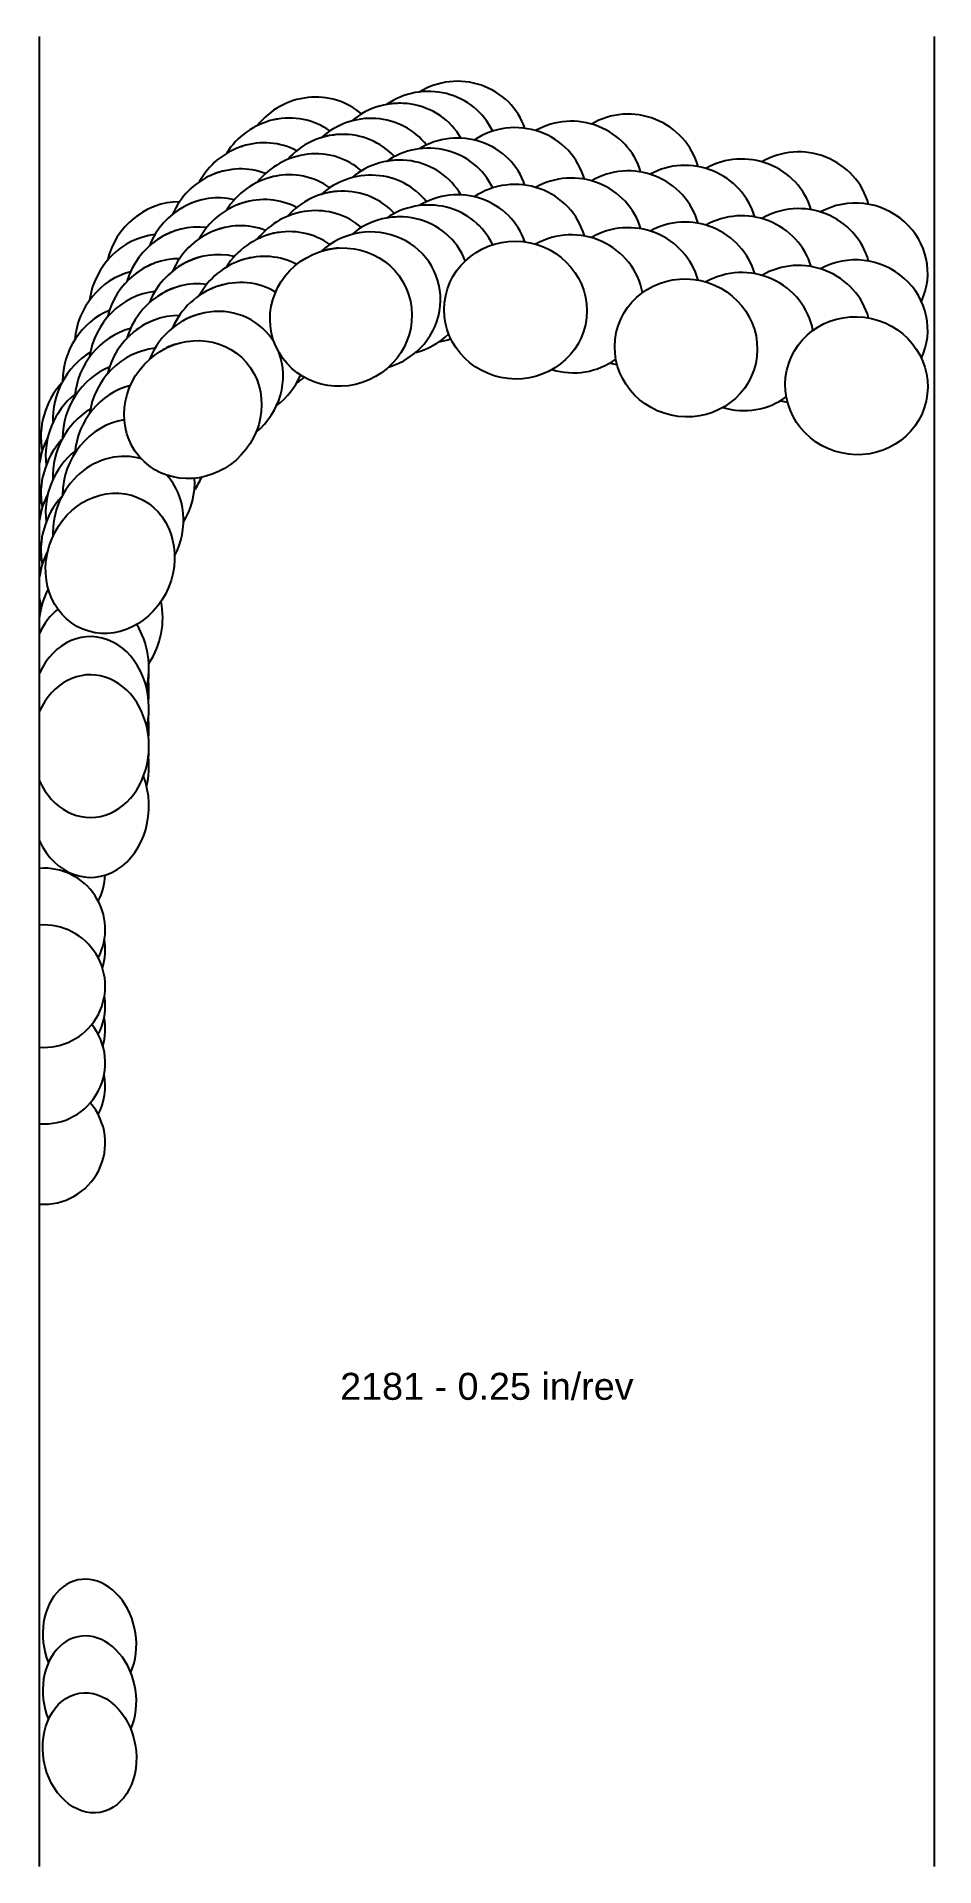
# Model space of a CAD drawing. Header units: inches. Extents: x -3.95 to 0, y -6.95 to 1.1.
import ezdxf
from ezdxf.enums import TextEntityAlignment as Align

# ---------------------------------------------------------------- set-up
doc = ezdxf.new("R2010")
doc.units = ezdxf.units.IN
doc.header["$MEASUREMENT"] = 0
for name, color, linetype, true_color in [('Blade_1', 30, 'Continuous', 0xff7f00), ('Blade_2', 7, 'Continuous', 0xcccc00), ('Blade_3', 7, 'Continuous', 0x00cc00), ('Blade_4', 7, 'Continuous', 0x00cccc), ('Blade_5', 7, 'Continuous', 0x0066cc), ('Blade_6', 190, 'Continuous', 0x7f00ff)]:
    doc.layers.add(name, color=color, linetype=linetype, true_color=true_color)
doc.layers.add('Gage_Line', color=7, linetype='Continuous')
doc.styles.get("Standard").update_dxf_attribs({"font": 'arial.ttf'})

msp = doc.modelspace()

# ---------------------------------------------------------------- linework, layer by layer
at = {"layer": 'Blade_1'}
for centre, major_axis, ratio, start_param, end_param in [((-2.6108, 0.3667), (0.2866, 0.1283), 0.964124, 6.594282, 8.298995), ((-2.6225, 0.4278), (0.2514, 0.0869), 0.904617, 1.26036, 1.558671), ((-1.8428, 0.3976), (0.3122, -0.0334), 0.965735, 6.648306, 8.572729), ((-1.0927, 0.2312), (0.3066, -0.068), 0.965926, 6.764146, 8.593205), ((-2.6108, 0.1167), (0.2866, 0.1283), 0.964124, 6.594282, 8.298995), ((-2.6225, 0.1778), (0.2514, 0.0869), 0.904617, 1.26036, 1.558671), ((-1.8428, 0.1476), (0.3122, -0.0334), 0.965735, 6.648306, 8.572729), ((-0.3426, 0.0649), (0.3066, -0.068), 0.965926, 6.070057, 8.592778), ((-3.2624, -0.0403), (0.2148, 0.229), 0.929694, 6.870818, 8.357685), ((-3.2973, 0.0145), (0.1959, 0.18), 0.853599, 1.068977, 1.387635), ((-1.0927, -0.0188), (0.3066, -0.068), 0.965926, 6.764146, 8.593205), ((-2.6225, -0.0722), (0.2514, 0.0869), 0.904617, 1.26036, 1.558671), ((-0.3426, -0.1851), (0.3066, -0.068), 0.965926, 6.070057, 8.592778), ((-3.2624, -0.2903), (0.2148, 0.229), 0.929694, 6.870818, 8.357685), ((-3.2973, -0.2355), (0.1959, 0.18), 0.853599, 1.068977, 1.387635), ((-3.2973, -0.4855), (0.1959, 0.18), 0.853599, 1.068977, 1.387635), ((-3.6265, -0.7168), (0.1203, 0.2901), 0.885912, 7.295757, 8.427074), ((-3.6265, -0.9668), (0.1203, 0.2901), 0.885912, 7.295757, 8.427074), ((-3.713, -2.0218), (0, 0.314), 0.819152, 2.080742, 7.344037), ((-3.713, -1.7718), (0, 0.314), 0.819152, 4.581273, 4.860597), ((-3.9175, -2.8288), (0, 0.2695), 1, 4.230085, 6.357421), ((-3.9175, -2.5788), (0, 0.2695), 1, 4.230085, 4.671989), ((-3.9175, -3.0788), (0, 0.2695), 1, 3.067357, 6.357421), ((-3.9175, -2.9159), (0, 0.2695), 1, 4.405494, 4.874824), ((-3.9175, -3.1659), (0, 0.2695), 1, 4.230085, 4.874824), ((-3.9175, -3.2691), (0, 0.2695), 1, 4.436432, 4.904931), ((-3.9175, -3.4159), (0, 0.2695), 1, 3.067357, 5.388217), ((-3.9175, -3.5191), (0, 0.2695), 1, 4.230085, 4.904931), ((-3.9175, -3.7691), (0, 0.2695), 1, 3.067357, 5.426805), ((-3.7169, -5.9539), (-0.0462, 0.262), 0.766045, 3.991316, 8.12258), ((-3.7169, -6.2039), (-0.0462, 0.262), 0.766045, 3.991316, 8.12258)]:
    msp.add_ellipse(centre, major_axis=major_axis, ratio=ratio, start_param=start_param, end_param=end_param, dxfattribs=at)
for centre, major_axis, ratio in [((-2.6108, -0.1333), (0.2866, 0.1283), 0.964124), ((-1.8428, -0.1024), (0.3122, -0.0334), 0.965735), ((-1.0927, -0.2688), (0.3066, -0.068), 0.965926), ((-0.3426, -0.4351), (0.3066, -0.068), 0.965926), ((-3.2624, -0.5403), (0.2148, 0.229), 0.929694), ((-3.6265, -1.2168), (0.1203, 0.2901), 0.885912), ((-3.7169, -6.4539), (-0.0462, 0.262), 0.766045)]:
    msp.add_ellipse(centre, major_axis=major_axis, ratio=ratio, dxfattribs=at)
at = {"layer": 'Blade_2'}
for centre, major_axis, ratio, start_param, end_param in [((-2.4856, 0.4377), (0.2965, 0.1034), 0.964466, 6.599018, 8.27604), ((-2.4856, 0.1877), (0.2965, 0.1034), 0.964466, 6.599018, 8.27604), ((-3.1698, 0.0884), (0.2289, 0.215), 0.936131, 6.834012, 8.328342), ((-3.201, 0.1449), (0.2073, 0.1667), 0.862743, 1.097051, 1.388304), ((-2.4856, -0.0623), (0.2965, 0.1034), 0.964466, 4.662221, 8.27604), ((-3.1698, -0.1616), (0.2289, 0.215), 0.936131, 6.834012, 8.328342), ((-3.201, -0.1051), (0.2073, 0.1667), 0.862743, 1.097051, 1.388304), ((-3.1698, -0.4116), (0.2289, 0.215), 0.936131, 6.069547, 8.328342), ((-3.201, -0.3551), (0.2073, 0.1667), 0.862743, 1.097051, 1.388304), ((-3.591, -0.554), (0.137, 0.2825), 0.893805, 7.220742, 8.404634), ((-3.1698, -0.4116), (0.2289, 0.215), 0.936131, 4.643932, 5.915184), ((-3.591, -0.804), (0.137, 0.2825), 0.893805, 7.220742, 8.404634), ((-3.591, -1.054), (0.137, 0.2825), 0.893805, 6.416882, 8.404634), ((-3.591, -1.054), (0.137, 0.2825), 0.893805, 4.681482, 5.940379), ((-3.713, -1.3539), (0, 0.314), 0.819152, 7.33921, 7.344037), ((-3.713, -1.6039), (0, 0.314), 0.819152, 7.33921, 7.344037), ((-3.713, -1.8539), (0, 0.314), 0.819152, 4.441749, 7.344037)]:
    msp.add_ellipse(centre, major_axis=major_axis, ratio=ratio, start_param=start_param, end_param=end_param, dxfattribs=at)
at = {"layer": 'Blade_3'}
for centre, major_axis, ratio, start_param, end_param in [((-2.358, 0.5046), (0.3044, 0.0772), 0.964789, 6.542863, 8.329103), ((-2.3619, 0.5666), (0.2618, 0.0469), 0.905241, 1.357088, 1.593835), ((-1.5928, 0.4254), (0.3075, -0.0636), 0.965919, 6.761621, 8.591987), ((-2.358, 0.2546), (0.3044, 0.0772), 0.964789, 6.542863, 8.329103), ((-0.8427, 0.2591), (0.3066, -0.068), 0.965926, 6.776617, 8.607953), ((-3.0699, 0.2157), (0.2422, 0.1999), 0.942298, 6.765801, 8.355778), ((-3.0973, 0.2737), (0.218, 0.1524), 0.871641, 1.126461, 1.389548), ((-2.3619, 0.3166), (0.2618, 0.0469), 0.905241, 1.357088, 1.593835), ((-1.5928, 0.1754), (0.3075, -0.0636), 0.965919, 6.761621, 8.591987), ((-2.358, 0.0046), (0.3044, 0.0772), 0.964789, 6.395957, 8.329103), ((-0.8427, 0.0091), (0.3066, -0.068), 0.965926, 6.776617, 8.607953), ((-3.0699, -0.0343), (0.2422, 0.1999), 0.942298, 6.765801, 8.355778), ((-3.0973, 0.0237), (0.218, 0.1524), 0.871641, 1.126461, 1.389548), ((-2.3619, 0.0666), (0.2618, 0.0469), 0.905241, 1.357088, 1.593835), ((-1.5928, -0.0746), (0.3075, -0.0636), 0.965919, 6.656511, 8.591987), ((-3.0699, -0.2843), (0.2422, 0.1999), 0.942298, 6.600658, 8.355778), ((-3.0973, -0.2263), (0.218, 0.1524), 0.871641, 1.126461, 1.389548), ((-0.8427, -0.2409), (0.3066, -0.068), 0.965926, 6.670857, 8.607953), ((-3.5449, -0.3879), (0.1534, 0.274), 0.901458, 7.136635, 8.413987), ((-2.358, 0.0046), (0.3044, 0.0772), 0.964789, 4.717365, 5.256258), ((-1.5928, -0.0746), (0.3075, -0.0636), 0.965919, 4.619468, 5.56637), ((-3.5449, -0.6379), (0.1534, 0.274), 0.901458, 7.136635, 8.413987), ((-3.0699, -0.2843), (0.2422, 0.1999), 0.942298, 4.662293, 5.213269), ((-0.8427, -0.2409), (0.3066, -0.068), 0.965926, 4.638808, 5.580362), ((-3.5449, -0.8879), (0.1534, 0.274), 0.901458, 6.904964, 8.413987), ((-3.5449, -0.8879), (0.1534, 0.274), 0.901458, 4.675068, 5.327886), ((-3.713, -1.1791), (0, 0.314), 0.819152, 7.342882, 7.344037), ((-3.713, -1.4291), (0, 0.314), 0.819152, 7.342882, 7.344037), ((-3.713, -1.6791), (0, 0.314), 0.819152, 6.875104, 7.344037), ((-3.713, -1.6791), (0, 0.314), 0.819152, 4.430255, 5.372405)]:
    msp.add_ellipse(centre, major_axis=major_axis, ratio=ratio, start_param=start_param, end_param=end_param, dxfattribs=at)
at = {"layer": 'Blade_4'}
for centre, major_axis, ratio, start_param, end_param in [((-2.2289, 0.5571), (0.31, 0.05), 0.965086, 6.555343, 8.316618), ((-2.9631, 0.3307), (0.2546, 0.1838), 0.948177, 6.719033, 8.325941), ((-2.9866, 0.3898), (0.2278, 0.1374), 0.880274, 1.156337, 1.391165), ((-2.2289, 0.3071), (0.31, 0.05), 0.965086, 6.555343, 8.316618), ((-2.9631, 0.0807), (0.2546, 0.1838), 0.948177, 6.719033, 8.325941), ((-2.9866, 0.1398), (0.2278, 0.1374), 0.880274, 1.156337, 1.391165), ((-2.2289, 0.0571), (0.31, 0.05), 0.965086, 6.555343, 8.316618), ((-2.9631, -0.1693), (0.2546, 0.1838), 0.948177, 6.719033, 8.325941), ((-2.9866, -0.1102), (0.2278, 0.1374), 0.880274, 1.156337, 1.391165), ((-3.4885, -0.2297), (0.1695, 0.2643), 0.908885, 7.063724, 8.390772), ((-3.4885, -0.4797), (0.1695, 0.2643), 0.908885, 7.063724, 8.390772), ((-2.2289, 0.0571), (0.31, 0.05), 0.965086, 4.716332, 4.888076), ((-2.9631, -0.1693), (0.2546, 0.1838), 0.948177, 4.650276, 4.778114), ((-3.4885, -0.7297), (0.1695, 0.2643), 0.908885, 7.063724, 8.390772), ((-3.4885, -0.7297), (0.1695, 0.2643), 0.908885, 4.668171, 4.87835), ((-3.6675, -0.9771), (0.0689, 0.3063), 0.860911, 7.851773, 7.971371), ((-3.6675, -1.2271), (0.0689, 0.3063), 0.860911, 7.851773, 7.971371), ((-3.6675, -1.4771), (0.0689, 0.3063), 0.860911, 7.551124, 7.971371), ((-3.6675, -1.4771), (0.0689, 0.3063), 0.860911, 4.283457, 5.204198), ((-3.713, -1.7858), (0, 0.314), 0.819152, 4.60373, 4.734686), ((-3.713, -2.0358), (0, 0.314), 0.819152, 4.592419, 4.734686), ((-3.713, -2.2858), (0, 0.314), 0.819152, 2.080742, 5.146258)]:
    msp.add_ellipse(centre, major_axis=major_axis, ratio=ratio, start_param=start_param, end_param=end_param, dxfattribs=at)
at = {"layer": 'Blade_5'}
for centre, major_axis, ratio, start_param, end_param in [((-2.0994, 0.6018), (0.3134, 0.02), 0.965343, 6.539843, 8.353506), ((-2.8505, 0.4395), (0.2662, 0.1665), 0.953785, 6.652739, 8.337007), ((-2.8701, 0.4996), (0.2367, 0.1214), 0.888659, 1.188863, 1.393589), ((-1.3428, 0.4567), (0.3066, -0.068), 0.965926, 6.7518, 8.622359), ((-2.0994, 0.3518), (0.3134, 0.02), 0.965343, 6.539843, 8.353506), ((-0.5927, 0.2905), (0.3066, -0.068), 0.965926, 6.751443, 8.62287), ((-2.8505, 0.1895), (0.2662, 0.1665), 0.953785, 6.652739, 8.337007), ((-2.8701, 0.2496), (0.2367, 0.1214), 0.888659, 1.188863, 1.393589), ((-1.3428, 0.2067), (0.3066, -0.068), 0.965926, 6.7518, 8.622359), ((-2.0994, 0.1018), (0.3134, 0.02), 0.965343, 6.539843, 8.353506), ((-0.5927, 0.0405), (0.3066, -0.068), 0.965926, 6.751443, 8.62287), ((-2.8505, -0.0605), (0.2662, 0.1665), 0.953785, 6.652739, 8.337007), ((-1.3428, -0.0433), (0.3066, -0.068), 0.965926, 6.7518, 8.622359), ((-3.4223, -0.0734), (0.1851, 0.2536), 0.916065, 6.979926, 8.393399), ((-2.8701, -0.0004), (0.2367, 0.1214), 0.888659, 1.188863, 1.393589), ((-0.5927, -0.2095), (0.3066, -0.068), 0.965926, 6.751443, 8.62287), ((-3.4223, -0.3234), (0.1851, 0.2536), 0.916065, 6.979926, 8.393399), ((-3.4223, -0.5734), (0.1851, 0.2536), 0.916065, 6.979926, 8.393399), ((-1.3428, -0.0433), (0.3066, -0.068), 0.965926, 4.65098, 4.753288), ((-0.5927, -0.2095), (0.3066, -0.068), 0.965926, 4.652029, 4.753196), ((-3.6646, -0.8025), (0.0862, 0.3019), 0.869471, 7.617565, 8.013681), ((-3.6646, -0.8025), (0.0862, 0.3019), 0.869471, 8.329061, 8.438543), ((-3.6646, -1.0525), (0.0862, 0.3019), 0.869471, 7.617565, 8.013681), ((-3.6646, -1.0525), (0.0862, 0.3019), 0.869471, 8.329061, 8.438543), ((-3.6646, -1.3025), (0.0862, 0.3019), 0.869471, 7.617565, 8.013681), ((-3.6646, -1.3025), (0.0862, 0.3019), 0.869471, 8.329061, 8.455988), ((-3.713, -1.8609), (0, 0.314), 0.819152, 4.581113, 4.723626), ((-3.713, -2.1109), (0, 0.314), 0.819152, 4.430255, 4.854848)]:
    msp.add_ellipse(centre, major_axis=major_axis, ratio=ratio, start_param=start_param, end_param=end_param, dxfattribs=at)
at = {"layer": 'Blade_6'}
for centre, major_axis, ratio, start_param, end_param in [((-2.7328, 0.5316), (0.2769, 0.148), 0.959104, 6.631106, 8.285536), ((-2.7328, 0.2816), (0.2769, 0.148), 0.959104, 6.631106, 8.285536), ((-3.3467, 0.0698), (0.2003, 0.2418), 0.923008, 6.930917, 8.35214), ((-3.3853, 0.1227), (0.1838, 0.1923), 0.844229, 1.043041, 1.387709), ((-2.7328, 0.0316), (0.2769, 0.148), 0.959104, 6.631106, 8.285536), ((-3.3467, -0.1802), (0.2003, 0.2418), 0.923008, 6.930917, 8.35214), ((-3.3853, -0.1273), (0.1838, 0.1923), 0.844229, 1.043041, 1.387709), ((-3.3467, -0.4302), (0.2003, 0.2418), 0.923008, 6.930917, 8.35214), ((-3.3853, -0.3773), (0.1838, 0.1923), 0.844229, 1.043041, 1.387709), ((-3.6511, -0.6355), (0.1033, 0.2965), 0.8778, 7.400285, 8.433306), ((-3.6511, -0.8855), (0.1033, 0.2965), 0.8778, 7.400285, 8.433306), ((-3.6511, -1.1355), (0.1033, 0.2965), 0.8778, 7.400285, 8.433306), ((-3.713, -1.6932), (0, 0.314), 0.819152, 4.586848, 4.734845), ((-3.713, -1.9432), (0, 0.314), 0.819152, 4.586848, 4.855009)]:
    msp.add_ellipse(centre, major_axis=major_axis, ratio=ratio, start_param=start_param, end_param=end_param, dxfattribs=at)
at = {"layer": 'Gage_Line'}
for p, q in [((-3.9375, -6.9539), (-3.9375, 1.1018)), ((0, -6.9539), (0, 1.1018))]:
    msp.add_line(p, q, dxfattribs=at)

# ---------------------------------------------------------------- texts
msp.add_text('2181 - 0.25 in/rev', height=0.11875).set_placement((-1.9688, -4.8404), align=Align.MIDDLE_CENTER)

doc.saveas('drawing.dxf')
